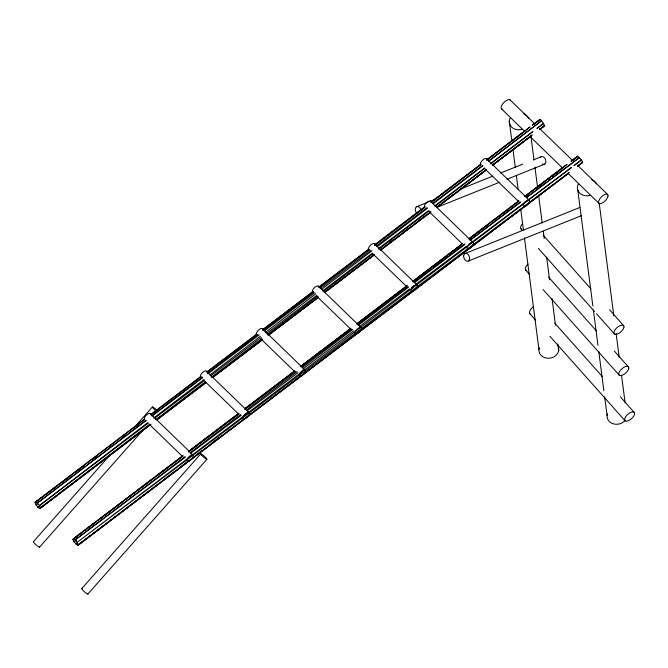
<?xml version="1.0" encoding="UTF-8"?>
<svg xmlns="http://www.w3.org/2000/svg" width="668" height="668" viewBox="0 0 668 668"><rect width="100%" height="100%" fill="white"/><g stroke="black" fill="none" stroke-linecap="round" stroke-linejoin="round"><path stroke-width="1" d="M577.16 157.038L572.175 160.821L577.711 156.237L581.527 159.877L582.571 162.282L577.87 166.232L582.02 163.084M144.438 419.312L35.621 501.827L34.986 502.603L37.984 507.438L39.771 508.632L150.25 424.865M539.226 120.282L539.861 119.497L541.648 120.699L544.645 125.526L539.861 129.458L544.011 126.31M33.4 541.723L109.051 456.069M133.817 428.038L152.379 407.012M39.587 547.117L143.436 429.532M81.755 588.591L200.734 453.873M87.942 593.977L206.921 459.267M147.837 422.535L39.454 505.609L40.397 507.855L39.771 508.632L151.043 424.197M153.632 418.101L204.099 379.416M209.886 374.982L260.353 336.296M265.321 332.489L315.789 293.811M321.575 289.369L372.043 250.692M377.011 246.884L427.478 208.207M433.273 203.765L482.906 165.722M488.7 161.28L541.648 120.699L488.483 161.005M76.453 539.878L73.964 541.773L77.78 545.414L568.735 173.162L77.78 545.414L130.009 505.534M506.695 210.913L508.356 209.643M525.766 196.334L527.419 195.064M537.373 187.466L543.168 183.024M548.144 179.224L549.806 177.955M551.459 176.686L559.751 170.348M146.025 420.114L37.408 503.021L35.621 501.827M151.828 415.688L202.404 377.078M207.381 373.287L257.957 334.676M263.76 330.243L313.509 292.275M319.312 287.841L369.888 249.239M374.865 245.44L425.441 206.829M431.244 202.404L480.993 164.428M486.797 160.003L529.916 127.087M149.849 424.222L40.397 507.855L150.058 424.714M155.652 419.788L205.402 381.77M211.205 377.336L261.789 338.693M267.592 334.259L317.342 296.241M323.145 291.807L372.894 253.79M378.698 249.356L429.274 210.712M435.077 206.278L484.826 168.261M490.629 163.827L532.922 131.512L490.529 163.593M537.064 128.348L543.702 123.279L537.055 128.314M131.663 504.273L146.584 492.875M148.246 491.615L160.679 482.121M164.829 478.956L174.774 471.357M180.577 466.932L188.034 461.229M196.325 454.908L202.128 450.474M212.082 442.876L218.712 437.816M227.83 430.852L229.491 429.591M150.258 414.903L200.934 376.476M206.746 372.068L256.587 334.276M262.407 329.867L313.075 291.448M318.895 287.04L368.736 249.248M374.548 244.839L424.389 207.047M431.035 202.003L480.885 164.219M486.696 159.802L529.891 127.054M144.488 419.345L34.986 502.603L44.155 495.706M151.285 414.427L200.993 376.527M207.648 371.491L256.679 334.342M262.491 329.942L313.183 291.532M319.003 287.123L368.87 249.348M374.748 244.989L408.758 219.129M410.469 217.91L424.547 207.163M431.236 202.162L480.225 164.979M486.897 159.961L510.978 141.683M512.648 140.43L525.098 130.978M534.25 124.056L538.4 120.908M146.234 420.514L37.408 503.021L39.454 505.609L148.279 423.094M152.045 416.106L202.721 377.679M207.706 373.905L259.209 334.852M264.194 331.069L314.862 292.651M320.682 288.242L370.523 250.45M376.334 246.041L427.011 207.614M432.831 203.206L482.672 165.413M154.926 418.059L204.767 380.267M210.579 375.859L261.255 337.432M266.24 333.658L316.916 295.231M322.727 290.822L372.569 253.03M378.389 248.621L428.23 210.829M434.876 205.794L484.717 168.002M156.704 419.671L205.711 382.514M212.357 377.47L262.198 339.678M268.018 335.269L318.686 296.851M324.506 292.442L374.347 254.65L324.59 292.509M380.159 250.241L430.835 211.814M436.655 207.406L486.496 169.614L436.697 207.439M492.308 165.205L532.187 134.969L492.333 165.221L530.676 136.356M205.844 382.614L156.855 419.788L205.911 382.664M212.491 377.57L262.315 339.761M268.954 334.726L317.951 297.544M381.061 249.657L430.877 211.848M212.558 377.62L262.399 339.828M269.045 334.793L318.06 297.627M324.706 292.592L374.548 254.8M381.194 249.765L430.2 212.599M436.847 207.556L486.696 169.772M492.508 165.355L530.718 136.389M182.289 456.06L72.921 539.368L73.964 541.773L76.453 539.886M188.935 451.017L238.777 413.225M244.597 408.816L294.438 371.024M300.249 366.615L350.925 328.197M356.737 323.788L407.413 285.361M412.398 281.587L462.239 243.795L429.165 211.631M468.886 238.752L518.727 200.959M566.915 164.428L524.547 196.551L566.915 164.437M97.829 520.464L110.278 511.012L97.837 520.472M111.94 509.751L126.887 498.403M154.283 477.612L128.54 497.151L140.205 488.35M182.514 456.186L155.945 476.351L168.453 466.932M189.153 451.15L238.134 413.968M245.607 408.298L294.596 371.116M300.408 366.707L350.224 328.898M356.862 323.855L406.678 286.046M412.49 281.637L462.306 243.828M468.944 238.793L518.76 200.984M111.957 509.759L124.423 500.315M141.867 487.089L154.325 477.637M172.603 463.784L181.738 456.854M189.219 451.184L198.354 444.253M200.016 443.001L212.474 433.549M214.136 432.288L226.602 422.844M230.752 419.688L238.226 414.026M245.707 408.357L256.504 400.165M258.165 398.905L270.624 389.461M272.285 388.2L284.752 378.748M288.902 375.6L293.887 371.825M302.195 365.521L314.653 356.077M316.315 354.817L328.773 345.364M332.931 342.216L345.389 332.773M347.051 331.512L350.374 328.99M357.021 323.955L358.683 322.694M360.344 321.433L372.802 311.981M374.464 310.729L386.931 301.276M391.081 298.128L406.862 286.163M412.682 281.754L416.832 278.598M418.494 277.345L430.125 268.528M432.613 266.632L447.568 255.293M449.23 254.04L460.862 245.223M469.17 238.919L474.981 234.51M476.643 233.249L488.275 224.431M493.26 220.657L519.011 201.126M525.658 196.091L533.131 190.422M534.792 189.161L546.424 180.343M548.086 179.082L549.747 177.822M551.409 176.561L563.867 167.117M184.994 456.645L75.334 539.786L73.463 538.567L183.349 455.826M189.979 452.862L240.647 414.444M246.467 410.035L297.135 371.608M302.12 367.834L352.796 329.407M358.607 324.999L408.457 287.207M414.269 282.798L464.945 244.379M470.756 239.971L520.597 202.179M526.417 197.77L579.582 157.456L526.309 197.569M45.825 494.454L57.498 485.669M59.16 484.417L69.998 476.267M75.835 471.875L84.168 465.604M92.51 459.334L97.511 455.568M109.185 446.783L110.846 445.531M122.52 436.747L124.19 435.494M136.689 426.092L138.359 424.831M389.786 242.467L393.118 239.954M403.956 231.796L409.793 227.396M418.126 221.116L426.468 214.837M436.471 207.305L439.803 204.792M441.473 203.54L443.143 202.279M444.805 201.026L453.973 194.121M459.809 189.72L470.648 181.562M472.318 180.302L484.826 170.891M188.343 452.069L239.119 413.826M244.947 409.442L295.724 371.208M301.552 366.815L351.493 329.207M357.322 324.823L408.098 286.58M413.926 282.197L464.703 243.962M469.704 240.196L520.481 201.961M185.412 457.171L75.334 539.786L78.331 544.612L569.286 172.361L77.288 542.207L571.558 167.434L468.944 244.371M190.422 453.413L241.29 415.237M247.127 410.853L297.995 372.677M302.996 368.92L353.865 330.743M359.701 326.36L409.743 288.81M411.404 287.557L413.909 285.679M415.579 284.426L466.448 246.25M416.473 206.771L428.071 202.12M430 201.344L435.803 199.014M462.857 188.159L492.809 176.143M500.532 173.045L522.76 164.128M533.39 159.869L541.113 156.763M436.496 207.531L499.297 182.339M507.029 179.241L544.712 164.119M464.828 253.631L579.807 207.506M468.427 260.988L581.469 215.639M510.001 99.849L534.55 123.647M539.761 128.69L572.493 160.42M577.703 165.464L607.462 194.304M501.635 109.001L524.697 131.354M529.908 136.397L562.64 168.127M567.85 173.171L599.096 203.456M486.421 158.675L529.165 200.099M485.193 169.146L518.351 201.285M430.392 201.16L473.136 242.584M374.372 243.645L417.108 285.061M373.136 254.107L406.303 286.246M318.344 286.121L361.079 327.545M317.116 296.592L350.274 328.731M262.315 328.606L305.059 370.022M261.088 339.077L294.246 371.208M206.287 371.082L249.03 412.507M205.059 381.553L238.217 413.692M150.258 413.567L193.002 454.983M149.031 424.038L182.197 456.169M543.193 235.178L590.929 288.852M609.608 309.86L623.453 325.416M521.098 228.965L522.485 230.518M538.4 248.412L594.436 311.43M596.516 313.76L614.502 333.992M548.612 277.145L596.382 330.86M614.385 351.101L628.229 366.674M525.816 270.148L529.281 274.039M543.126 289.611L619.278 375.241M554.791 323.128L602.361 376.61M620.28 396.767L634.066 412.273M529.991 313.868L535.502 320.072M549.981 336.346L625.123 420.84M599.221 203.264L613.842 315.922M616.121 333.499L619.203 357.271M621.616 375.875L625.106 402.746M577.787 190.104L592.842 305.911M593.376 310.044L597.943 345.197M598.753 351.401L603.864 390.688M604.665 396.892L607.087 415.504M530.918 136.113L534.008 159.894M534.943 167.134L537.631 187.808M538.567 195.048L542.191 222.97M543.268 231.237L544.211 238.476M546.624 257.088L549.58 279.834M551.993 298.446L555.484 325.324M557.905 343.936L558.707 350.141M509.266 121.042L511.955 141.716M513.032 149.983L515.312 167.551M516.389 175.826L518.134 189.261M520.815 209.936L523.503 230.602M524.447 237.841L538.942 349.464M530.726 314.185A6.212 2.847 -41.6 0 1 529.557 313.259L529.457 312.399A6.212 2.847 -41.6 0 1 533.44 306.746M526.559 270.465A6.212 2.847 -41.6 0 1 525.39 269.538L525.29 268.678A6.212 2.847 -41.6 0 1 528.029 264.069M521.842 229.283A6.212 2.847 -41.6 0 1 520.664 228.356L520.572 227.496A6.212 2.847 -41.6 0 1 522.234 224.056M87.667 593.326A4.108 0.626 41.5 0 1 84.569 591.873A4.108 0.626 41.5 0 1 82.306 588.658M39.554 546.875A4.108 0.626 41.5 0 1 36.214 545.013A4.108 0.626 41.5 0 1 33.575 541.664M156.003 410.97A4.108 0.626 41.5 0 1 152.446 406.954A4.108 0.626 41.5 0 1 157.264 410.544M540.562 157.264A4.108 2.772 68.1 0 1 545.689 160.011A4.108 2.772 68.1 0 1 542.491 164.061M417.099 213.526A4.108 2.772 68.1 0 1 416.181 206.988A4.108 2.772 68.1 0 1 421.049 210.011M502.353 109.26A6.212 2.73 -45.9 0 1 501.192 108.433L501.075 107.59A6.212 2.73 -45.9 0 1 505.35 101.194A6.212 2.73 -45.9 0 1 510.435 100.417M590.086 195.382A9.937 8.425 -7.4 0 1 579.674 193.052A9.937 8.425 -7.4 0 1 578.455 183.875M591.781 179.684A9.937 8.425 -7.4 0 1 596.466 183.85M625.24 420.205A9.937 8.425 -7.4 0 1 612.79 423.654A9.937 8.425 -7.4 0 1 607.454 413.801M558.214 346.759A9.937 8.425 -7.4 0 1 549.021 358.24A9.937 8.425 -7.4 0 1 539.318 347.761M522.134 129.291A9.937 8.425 -7.4 0 1 511.655 127.137A9.937 8.425 -7.4 0 1 510.227 117.986M523.47 113.577A9.937 8.425 -7.4 0 1 528.613 118.461M144.614 419.746A4.2 1.845 -45.9 0 1 146.517 414.978A4.2 1.845 -45.9 0 1 150.626 414.235M200.634 377.27A4.2 1.845 -45.9 0 1 202.546 372.502A4.2 1.845 -45.9 0 1 206.654 371.759M256.996 334.935A4.2 1.845 -45.9 0 1 258.608 329.984A4.2 1.845 -45.9 0 1 262.674 329.792M312.691 292.308A4.2 1.845 -45.9 0 1 314.595 287.541A4.2 1.845 -45.9 0 1 318.711 286.789M369.053 249.974A4.2 1.845 -45.9 0 1 370.656 245.022A4.2 1.845 -45.9 0 1 374.723 244.83M424.514 207.088A4.2 1.845 -45.9 0 1 426.944 202.321A4.2 1.845 -45.9 0 1 430.768 201.828M480.542 164.612A4.2 1.845 -45.9 0 1 483.306 159.569A4.2 1.845 -45.9 0 1 486.78 159.869M77.563 542.925L75.91 544.195L77.572 542.934M539.861 119.497L532.396 125.192L539.861 119.497M37.592 503.597L35.93 504.849L37.6 503.605M39.637 506.177L37.984 507.438L39.646 506.177M544.645 125.526L539.66 129.3L544.645 125.526M577.711 156.237L571.065 161.28L577.711 156.237M82.882 531.803L72.921 539.368L82.882 531.811M96.167 521.725L84.544 530.542L96.175 521.733M581.527 159.877L574.054 165.547L581.527 159.877M582.571 162.282L577.586 166.065L582.571 162.282M608.022 195.724L607.905 194.881A6.212 2.73 -45.9 0 0 602.812 195.657A6.212 2.73 -45.9 0 0 598.536 202.045L598.662 202.888A6.212 2.73 -45.9 0 0 603.747 202.112A6.212 2.73 -45.9 0 0 608.022 195.724M634.6 413.743L634.5 412.882A6.212 2.847 -41.6 0 0 629.214 413.258A6.212 2.847 -41.6 0 0 624.588 419.37L624.689 420.23A6.212 2.847 -41.6 0 0 629.974 419.855A6.212 2.847 -41.6 0 0 634.6 413.743M623.979 326.886L623.879 326.026A6.212 2.847 -41.6 0 0 618.601 326.41A6.212 2.847 -41.6 0 0 613.967 332.522L614.067 333.382A6.212 2.847 -41.6 0 0 619.353 332.998A6.212 2.847 -41.6 0 0 623.979 326.886M628.763 368.143L628.663 367.283A6.212 2.847 -41.6 0 0 623.378 367.659A6.212 2.847 -41.6 0 0 618.752 373.771L618.852 374.631A6.212 2.847 -41.6 0 0 624.129 374.255A6.212 2.847 -41.6 0 0 628.763 368.143M201.444 455.075A4.108 0.626 41.5 0 0 206.746 459.325A4.108 0.626 41.5 0 0 203.297 455.3A4.108 0.626 41.5 0 0 201.444 455.075M463.667 255.727A4.108 2.772 68.1 0 0 467.742 261.23A4.108 2.772 68.1 0 0 468.468 254.967A4.108 2.772 68.1 0 0 463.667 255.727M189.478 460.912A4.2 1.845 -45.9 0 0 193.236 455.242A4.2 1.845 -45.9 0 0 187.808 458.081A4.2 1.845 -45.9 0 0 189.478 460.912M245.507 418.435A4.2 1.845 -45.9 0 0 249.264 412.757A4.2 1.845 -45.9 0 0 243.837 415.605A4.2 1.845 -45.9 0 0 245.507 418.435M301.535 375.95A4.2 1.845 -45.9 0 0 305.284 370.281A4.2 1.845 -45.9 0 0 299.865 373.12A4.2 1.845 -45.9 0 0 301.535 375.95M357.564 333.474A4.2 1.845 -45.9 0 0 361.313 327.796A4.2 1.845 -45.9 0 0 355.894 330.643A4.2 1.845 -45.9 0 0 357.564 333.474M413.592 290.989A4.2 1.845 -45.9 0 0 417.341 285.32A4.2 1.845 -45.9 0 0 411.922 288.159A4.2 1.845 -45.9 0 0 413.592 290.989M469.621 248.513A4.2 1.845 -45.9 0 0 473.37 242.835A4.2 1.845 -45.9 0 0 467.951 245.674A4.2 1.845 -45.9 0 0 469.621 248.513M525.641 206.028A4.2 1.845 -45.9 0 0 529.398 200.358A4.2 1.845 -45.9 0 0 523.971 203.197A4.2 1.845 -45.9 0 0 525.641 206.028"/></g></svg>
